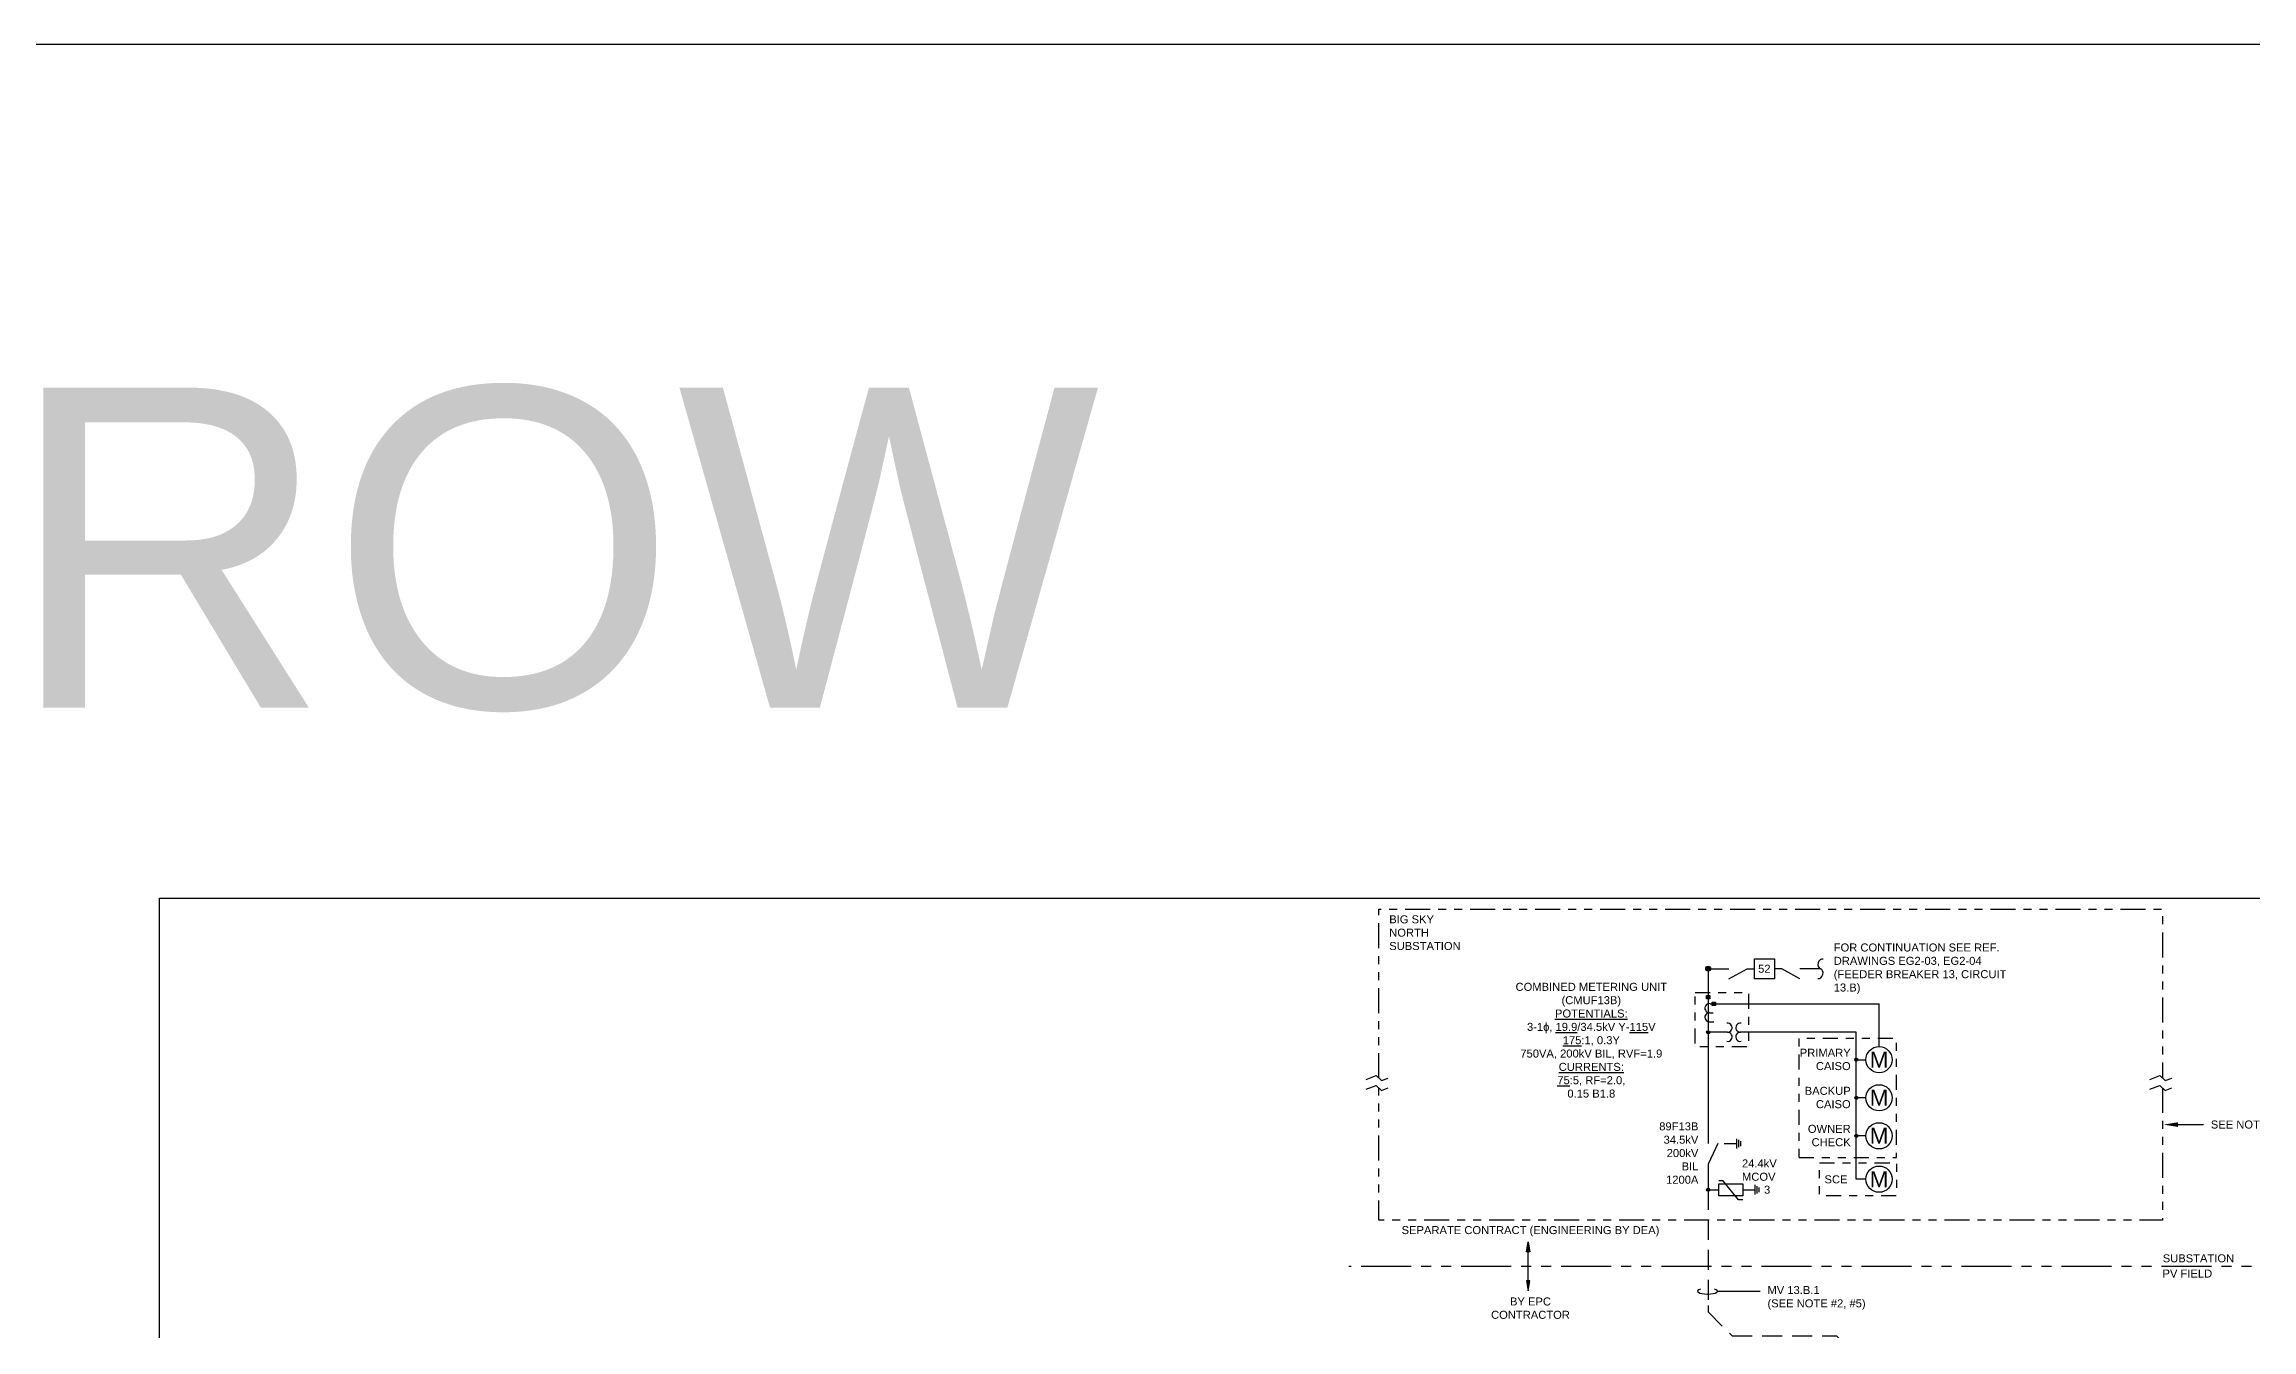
# Model space of a CAD drawing. Header units: feet. Extents: x 0 to 267, y -9 to 249.
# Drawn here: x 60.52 to 88.1, y 83.8 to 99.87 of the extents above; entities that cross this region are included whole.
import ezdxf
from ezdxf import colors
from ezdxf.entities.mleader import LeaderData, LeaderLine
from ezdxf.math import Vec2, Vec3

# ---------------------------------------------------------------- set-up
doc = ezdxf.new("R2010")
doc.units = ezdxf.units.FT
doc.header["$MEASUREMENT"] = 0
doc.linetypes.add('DASHED2', pattern=[0.375, 0.25, -0.125])
doc.linetypes.add('PHANTOM2', pattern=[1.25, 0.625, -0.125, 0.125, -0.125, 0.125, -0.125])
for name, color, linetype in [('ANNO-NOTE', 7, 'Continuous'), ('E-1LIN-CABL-MV', 244, 'Continuous'), ('E-1LIN-NIC', 252, 'Continuous'), ('E-1LIN-SS-PRIMARY-HIGH-EQPM', 243, 'Continuous'), ('E-ANNO-NOTE', 3, 'Continuous'), ('E-TEXT', 7, 'Continuous'), ('G-ANNO-TEXT', 1, 'Continuous')]:
    doc.layers.add(name, color=color, linetype=linetype)
doc.layers.add('G-NPLT', color=67, linetype='Continuous', plot=False)
doc.styles.add('NEI-A', font='arial.ttf')

# ---------------------------------------------------------------- blocks, each defined once
blk = doc.blocks.new('Equipment Callout Arrowhead')
at = {"color": 0}
blk.add_ellipse((0, 0), major_axis=(0.99, 0), ratio=0.28679, start_param=-0.799881, end_param=3.941473, dxfattribs=at)

msp = doc.modelspace()

# ---------------------------------------------------------------- hatches: boundary and pattern name
at = {"layer": 'ANNO-NOTE'}
h = msp.add_hatch(color=256, dxfattribs=at)
h.dxf.hatch_style = 1
h.paths.add_polyline_path([(79.037, 84.777), (79.058, 84.902), (79.079, 84.777)])
h = msp.add_hatch(color=256, dxfattribs=at)
h.dxf.hatch_style = 1
h.paths.add_polyline_path([(79.037, 84.411), (79.058, 84.286), (79.079, 84.411)])
at = {"layer": 'E-1LIN-NIC'}
h = msp.add_hatch(color=256, dxfattribs=at)
h.dxf.hatch_style = 1
h.paths.add_polyline_path([(81.308, 88.282, 0.414214), (81.339, 88.313), (81.277, 88.313, 0.414214)])
h.paths.add_polyline_path([(81.339, 88.313, 0.414214), (81.308, 88.343), (81.308, 88.313)])
h.paths.add_polyline_path([(81.308, 88.313), (81.308, 88.343, 0.414214), (81.277, 88.313)])
h = msp.add_hatch(color=256, dxfattribs=at)
h.dxf.hatch_style = 1
h.paths.add_polyline_path([(81.328, 87.977), (81.288, 87.977), (81.288, 87.935), (81.328, 87.935)])
h = msp.add_hatch(color=256, dxfattribs=at)
h.dxf.hatch_style = 1
h.paths.add_polyline_path([(81.397, 87.897), (81.357, 87.897), (81.357, 87.855), (81.397, 87.855)])
h = msp.add_hatch(color=256, dxfattribs=at)
h.dxf.hatch_style = 1
h.paths.add_polyline_path([(81.328, 87.519, 0.414214), (81.308, 87.538), (81.308, 87.499, 0.414214)])
h.paths.add_polyline_path([(81.308, 87.538, 0.414214), (81.288, 87.519), (81.308, 87.519)])
h.paths.add_polyline_path([(81.308, 87.519), (81.288, 87.519, 0.414214), (81.308, 87.499)])
h = msp.add_hatch(color=256, dxfattribs=at)
h.dxf.hatch_style = 1
h.paths.add_polyline_path([(83.177, 87.176, 0.414214), (83.158, 87.196), (83.158, 87.156, 0.414214)])
h.paths.add_polyline_path([(83.158, 87.196, 0.414214), (83.138, 87.176), (83.158, 87.176)])
h.paths.add_polyline_path([(83.158, 87.176), (83.138, 87.176, 0.414214), (83.158, 87.156)])
h = msp.add_hatch(color=256, dxfattribs=at)
h.dxf.hatch_style = 1
h.paths.add_polyline_path([(83.177, 86.7, 0.414214), (83.158, 86.72), (83.158, 86.681, 0.414214)])
h.paths.add_polyline_path([(83.158, 86.72, 0.414214), (83.138, 86.7), (83.158, 86.7)])
h.paths.add_polyline_path([(83.158, 86.7), (83.138, 86.7, 0.414214), (83.158, 86.681)])
h = msp.add_hatch(color=256, dxfattribs=at)
h.dxf.hatch_style = 1
h.paths.add_polyline_path([(83.177, 86.225, 0.414214), (83.158, 86.245), (83.158, 86.205, 0.414214)])
h.paths.add_polyline_path([(83.158, 86.245, 0.414214), (83.138, 86.225), (83.158, 86.225)])
h.paths.add_polyline_path([(83.158, 86.225), (83.138, 86.225, 0.414214), (83.158, 86.205)])
h = msp.add_hatch(color=256, dxfattribs=at)
h.dxf.hatch_style = 1
h.paths.add_polyline_path([(81.327, 85.551, 0.414214), (81.307, 85.571), (81.307, 85.532, 0.414214)])
h.paths.add_polyline_path([(81.307, 85.571, 0.414214), (81.287, 85.551), (81.307, 85.551)])
h.paths.add_polyline_path([(81.307, 85.551), (81.287, 85.551, 0.414214), (81.307, 85.532)])

# ---------------------------------------------------------------- linework, layer by layer
at = {"layer": 'ANNO-NOTE'}
msp.add_line((79.058, 84.411), (79.058, 84.777), dxfattribs=at)
for points in [[(79.037, 84.777), (79.058, 84.902), (79.079, 84.777), (79.037, 84.777)], [(79.037, 84.411), (79.058, 84.286), (79.079, 84.411), (79.037, 84.411)]]:
    msp.add_lwpolyline(points, dxfattribs=at)
at = {"layer": 'E-1LIN-CABL-MV', "linetype": 'DASHED2'}
for points in [[(81.307, 85.551), (81.307, 84.104)], [(81.307, 84.104), (81.307, 84.025), (81.608, 83.725), (82.912, 83.724), (83.748, 82.888), (83.748, 81.815)]]:
    msp.add_lwpolyline(points, dxfattribs=at)
at = {"layer": 'E-1LIN-NIC'}
for p, q in [((81.548, 87.519), (81.308, 87.519)), ((81.509, 86.128), (81.664, 86.128)), ((81.664, 86.067), (81.664, 86.189)), ((81.691, 86.082), (81.691, 86.174)), ((81.716, 86.096), (81.716, 86.158)), ((81.739, 85.551), (81.894, 85.551)), ((81.894, 85.49), (81.894, 85.612)), ((81.921, 85.506), (81.921, 85.597)), ((81.945, 85.519), (81.945, 85.581))]:
    msp.add_line(p, q, dxfattribs=at)
for points in [[(81.308, 88.313), (81.308, 86.128)], [(81.308, 88.313), (81.567, 88.313)], [(81.567, 88.188), (81.793, 88.312), (81.885, 88.312)], [(82.451, 88.188), (82.226, 88.312), (82.134, 88.312)], [(82.711, 88.313), (82.451, 88.313)], [(81.325, 87.763), (81.37, 87.763)], [(81.332, 87.876), (83.442, 87.876)], [(83.442, 87.34), (83.442, 87.876)], [(81.332, 87.651), (81.377, 87.651)], [(83.158, 87.519), (81.703, 87.519)], [(83.278, 85.683), (83.158, 85.683), (83.158, 87.519)], [(83.158, 87.176), (83.278, 87.176)], [(83.278, 86.7), (83.158, 86.7)], [(81.427, 86.128), (81.307, 85.872), (81.307, 85.551)], [(83.278, 86.225), (83.158, 86.225)], [(81.307, 85.551), (81.439, 85.551)], [(81.439, 85.666), (81.491, 85.666)], [(81.687, 85.426), (81.491, 85.666)], [(81.739, 85.426), (81.687, 85.426)]]:
    msp.add_lwpolyline(points, dxfattribs=at)
for points in [[(81.885, 88.436), (82.134, 88.436), (82.134, 88.187), (81.885, 88.187)], [(81.288, 87.977), (81.328, 87.977), (81.328, 87.935), (81.288, 87.935)], [(81.357, 87.897), (81.397, 87.897), (81.397, 87.855), (81.357, 87.855)], [(81.439, 85.476), (81.439, 85.626), (81.739, 85.626), (81.739, 85.476)]]:
    msp.add_lwpolyline(points, close=True, dxfattribs=at)
for centre, radius in [((81.308, 88.313), 0.0307), ((81.308, 87.519), 0.0197), ((83.158, 87.176), 0.0197), ((83.442, 87.176), 0.164), ((83.158, 86.7), 0.0197), ((83.442, 86.7), 0.164), ((83.442, 86.225), 0.164), ((83.158, 86.225), 0.0197), ((83.442, 85.683), 0.164), ((81.307, 85.551), 0.0197)]:
    msp.add_circle(centre, radius, dxfattribs=at)
for centre, start, end in [((81.323, 87.82), 80.6701, 271.7982), ((81.323, 87.707), 88.2018, 279.3299), ((81.55, 87.576), 268.2018, 99.3299), ((81.55, 87.462), 260.6701, 91.7982), ((81.709, 87.576), 80.6701, 271.7982), ((81.709, 87.462), 88.2018, 279.3299)]:
    msp.add_arc(centre, 0.0569, start, end, dxfattribs=at)
for centre, major_axis in [((82.727, 88.373), (-0.0162, -0.0604)), ((82.694, 88.252), (0.0162, 0.0604))]:
    msp.add_ellipse(centre, major_axis=major_axis, ratio=0.75, start_param=3.141593, end_param=6.283185, dxfattribs=at)
at = {"layer": 'E-1LIN-SS-PRIMARY-HIGH-EQPM', "color": 8, "linetype": 'PHANTOM2', "ltscale": 0.5, "flags": 128}
for points in [[(77.192, 86.946), (77.192, 89.055), (86.983, 89.055), (86.983, 86.946)], [(77.035, 86.93), (77.159, 86.977), (77.225, 86.915), (77.351, 86.962)], [(86.827, 86.93), (86.95, 86.977), (87.016, 86.915), (87.143, 86.962)], [(77.035, 86.808), (77.159, 86.854), (77.225, 86.792), (77.351, 86.84)], [(86.983, 86.823), (86.983, 85.172), (77.192, 85.172), (77.192, 86.823)], [(86.827, 86.808), (86.95, 86.854), (87.016, 86.792), (87.143, 86.84)]]:
    msp.add_lwpolyline(points, dxfattribs=at)
at = {"layer": 'E-1LIN-SS-PRIMARY-HIGH-EQPM', "color": 8, "linetype": 'PHANTOM2', "ltscale": 0.3, "flags": 128}
for points in [[(81.143, 88.017), (81.813, 88.017), (81.813, 87.336), (81.143, 87.336)], [(82.44, 85.956), (83.659, 85.956), (83.659, 87.441), (82.44, 87.441)], [(82.7, 85.889), (83.659, 85.889), (83.659, 85.476), (82.7, 85.476)]]:
    msp.add_lwpolyline(points, close=True, dxfattribs=at)
at = {"layer": 'E-ANNO-NOTE', "linetype": 'PHANTOM2'}
msp.add_line((88.847, 84.594), (76.819, 84.594), dxfattribs=at)
at = {"layer": 'E-TEXT'}
msp.add_line((17.542, 99.866), (177.224, 99.866), dxfattribs=at)
at = {"layer": 'G-NPLT'}
msp.add_lwpolyline([(61.956, 89.194), (94.732, 89.194), (94.732, 65.923), (61.956, 65.923)], close=True, dxfattribs=at)

# ---------------------------------------------------------------- texts
at = {"layer": 'G-ANNO-TEXT', "style": 'NEI-A'}
for s, width, gutter_width, insert, char_height, attachment_point in [('SUNGROW', 19.61486, 19.388, (43.905, 95.574), 4, 1), ('BIG SKY NORTH SUBSTATION', 0.82704, 1, (77.322, 88.98), 0.1, 1), ('FOR CONTINUATION SEE REF. DRAWINGS EG2-03, EG2-04\\P(FEEDER BREAKER 13, CIRCUIT 13.B)', 2.36873, 1, (82.876, 88.313), 0.1, 4), ('\\pxqc;3', 0.27673, 0.469, (82.044, 85.551), 0.1, 5), ('\\pxqc;SEPARATE CONTRACT (ENGINEERING BY DEA)', 3.51965, 0.469, (79.087, 85.097), 0.1, 2), ('\\pxqc;BY EPC CONTRACTOR', 1.3881, 0.469, (79.087, 84.205), 0.1, 2)]:
    msp.add_mtext_dynamic_manual_height_columns(s, width=width, gutter_width=gutter_width, heights=[0], dxfattribs=dict(at, insert=insert, char_height=char_height, attachment_point=attachment_point))
at = {"layer": 'G-ANNO-TEXT', "transparency": 33554687, "insert": (82.009, 88.312), "char_height": 0.1, "attachment_point": 5, "style": 'NEI-A'}
msp.add_mtext_dynamic_manual_height_columns('\\pxqc;52', width=0.20491, gutter_width=0.516, heights=[0], dxfattribs=at)
at = {"layer": 'G-ANNO-TEXT', "style": 'NEI-A'}
for s, insert, char_height, width, attachment_point in [('\\A1;\\pxqc;COMBINED METERING UNIT (CMUF13B)\\P{\\LPOTENTIALS:}\\P3-1ɸ, {\\L19.9}/34.5kV Y-{\\L115}V\\P{\\L175}:1, 0.3Y\\P750VA, 200kV BIL, RVF=1.9\\P{\\LCURRENTS:}\\P{\\L75}:5, RF=2.0,\\P0.15 B1.8', (81.101, 87.419), 0.1, 2.50782, 6), ('\\A1;\\pxqr;PRIMARY CAISO', (83.088, 87.179), 0.1, 0.26333, 6), ('M', (83.442, 87.176), 0.2, 0.10952, 5), ('\\A1;\\pxqr;BACKUP CAISO', (83.088, 86.703), 0.1, 0.26333, 6), ('M', (83.442, 86.7), 0.2, 0.10952, 5), ('\\A1;\\pxqr;89F13B\\P34.5kV\\P200kV BIL\\P1200A', (81.185, 86.009), 0.1, 0.60091, 6), ('\\A1;\\pxqr;OWNER CHECK', (83.088, 86.228), 0.1, 0.26333, 6), ('M', (83.442, 86.225), 0.2, 0.10952, 5), ('\\A1;\\pxql;24.4kV MCOV', (82.263, 85.796), 0.1, 0.5334, 6), ('\\A1;\\pxqr;SCE', (83.048, 85.68), 0.1, 0.26333, 6), ('M', (83.442, 85.683), 0.2, 0.10952, 5)]:
    msp.add_mtext(s, dxfattribs=dict(at, insert=insert, char_height=char_height, width=width, attachment_point=attachment_point))
at = {"layer": 'G-ANNO-TEXT', "char_height": 0.1, "attachment_point": 7, "style": 'NEI-A'}
for s, insert in [('SUBSTATION', (86.987, 84.643)), ('PV FIELD', (86.984, 84.454))]:
    msp.add_mtext(s, dxfattribs=dict(at, insert=insert))

# ---------------------------------------------------------------- leaders
at = {"layer": 'G-ANNO-TEXT'}
ml = msp.add_multileader_mtext('Standard', dxfattribs=at)
ml.set_content('SEE NOTE #1', color=256, style='NEI-A')
ml.set_leader_properties()
ml.build(insert=Vec2(0, 0))
ml.multileader.update_dxf_attribs({"dogleg_length": 0.125, "arrow_head_size": 0.18})
ctx = ml.context
ctx.base_point, ctx.char_height, ctx.arrow_head_size, ctx.landing_gap_size, ctx.plane_origin = Vec3(87.498, 86.365), 0.1, 0.18, 0.09, Vec3(82.175, 86.892)
notes = []
notes.append((ctx, [(0, (1, 1, 0), (87.373, 86.365), (1, 0), 0.125, [(0, [(86.999, 86.365)], 0, [])])]))
ctx.mtext.insert, ctx.mtext.width, ctx.mtext.flow_direction = Vec3(87.588, 86.416), 1.30949, 5
ml = msp.add_multileader_mtext('Standard', dxfattribs=at)
ml.set_content('\\A1;MV 13.B.1\\P(SEE NOTE #2, #5)', color=256, style='NEI-A')
ml.set_leader_properties()
ml.set_arrow_properties(name='Equipment Callout Arrowhead')
ml.build(insert=Vec2(0, 0))
ml.multileader.update_dxf_attribs({"dogleg_length": 0.125, "arrow_head_size": 0.125})
ctx = ml.context
ctx.base_point, ctx.char_height, ctx.arrow_head_size, ctx.landing_gap_size, ctx.plane_origin = Vec3(81.958, 84.283), 0.1, 0.125, 0.09, Vec3(75.792, 90.178)
notes.append((ctx, [(0, (1, 1, 0), (81.833, 84.283), (1, 0), 0.125, [(0, [(81.299, 84.283)], 0, [])])]))
ctx.mtext.insert, ctx.mtext.width, ctx.mtext.flow_direction = Vec3(82.048, 84.348), 1.33755, 5
for ctx, leaders in notes:
    for number, flags, end, landing, length, lines in leaders:
        leader = LeaderData()
        leader.index, (leader.has_last_leader_line, leader.has_dogleg_vector, leader.attachment_direction) = number, flags
        leader.last_leader_point, leader.dogleg_vector, leader.dogleg_length = Vec3(end), Vec3(landing), length
        for number, points, colour, breaks in lines:
            line = LeaderLine()
            line.index, line.vertices, line.color, line.breaks = number, Vec3.list(points), colors.encode_raw_color(colour), breaks
            leader.lines.append(line)
        ctx.leaders.append(leader)

doc.saveas('drawing.dxf')
